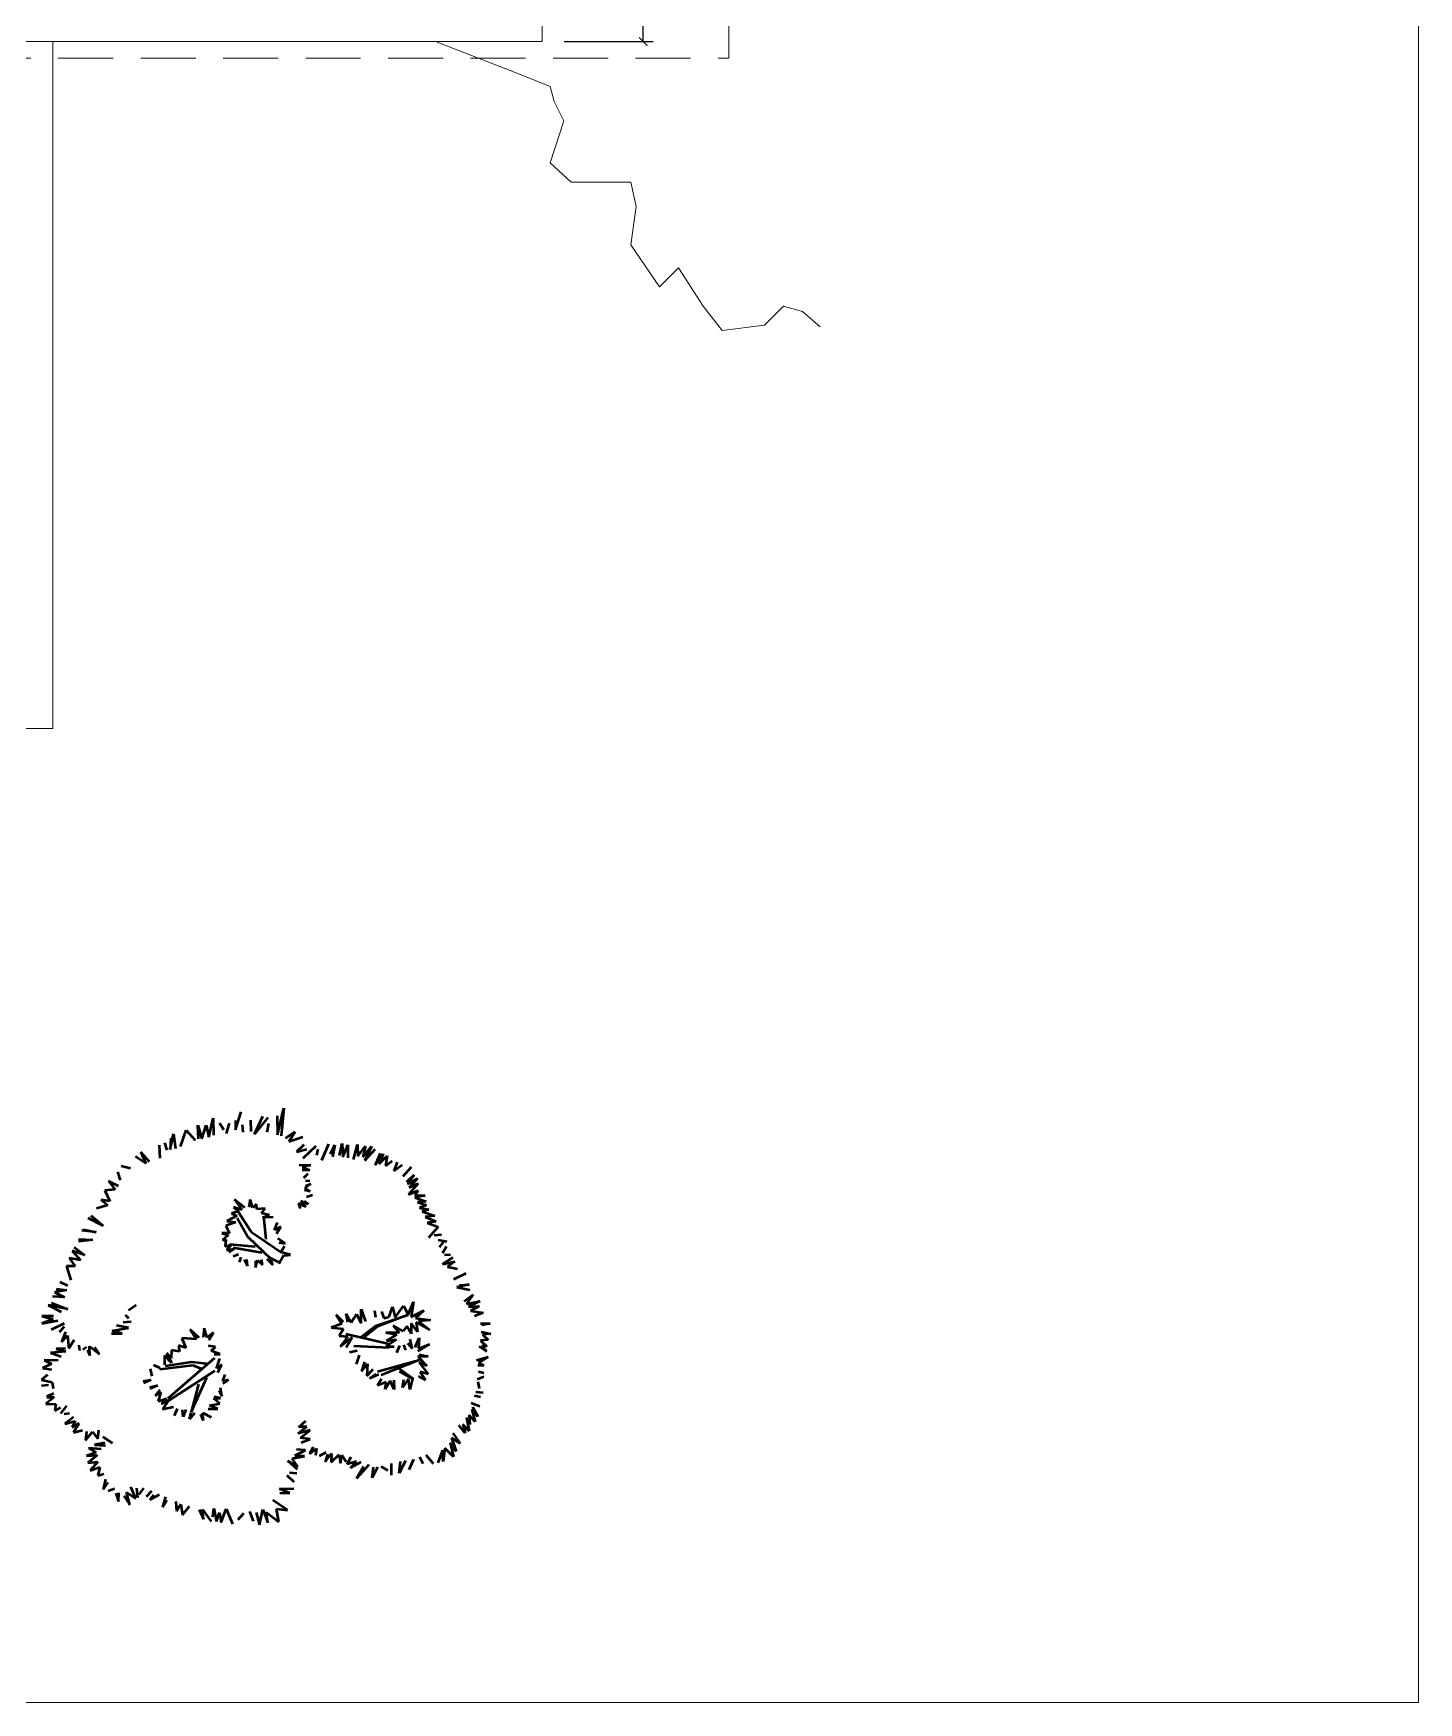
# Model space of a CAD drawing. Header units: metres. Extents: x 34.4 to 77.5, y -0.6 to 32.
# Drawn here: x 64.93 to 77.53, y -0.6 to 14.59 of the extents above; entities that cross this region are included whole.
import ezdxf

# ---------------------------------------------------------------- set-up
doc = ezdxf.new("R2010")
doc.units = ezdxf.units.M
doc.linetypes.add('DASHED', pattern=[0.75, 0.5, -0.25])
for name, color, linetype, lineweight in [('Ceco.NET 54', 254, 'Continuous', 9), ('plants', 83, 'Continuous', 60), ('projection', 134, 'DASHED', 9), ('texture', 253, 'Continuous', 9), ('topography', 132, 'Continuous', 15), ('wall low', 140, 'Continuous', 20)]:
    doc.layers.add(name, color=color, linetype=linetype, lineweight=lineweight)
doc.dimstyles.new('Ceco.NET', dxfattribs={"dimscale": 0.5, "dimtxt": 0.18, "dimasz": 0.15, "dimexe": 0.18, "dimexo": 0.4, "dimgap": 0.09, "dimtad": 0, "dimtih": 1, "dimtoh": 1, "dimzin": 0, "dimdsep": 46, "dimtxsty": 'Standard', "dimblk": 'ARCHTICK', "dimcen": 0.09, "dimclrd": 256, "dimclre": 256, "dimadec": 0, "dimazin": 0, "dimtfac": 1, "dimtofl": 0, "dimtmove": 0, "dimatfit": 3, "dimfxl": 1, "dimtolj": 1, "dimtzin": 0, "dimarcsym": 0})

# ---------------------------------------------------------------- blocks, each defined once
blk = doc.blocks.new('_ArchTick')
at = {"color": 0, "const_width": 0.15}
blk.add_lwpolyline([(-0.5, -0.5), (0.5, 0.5)], dxfattribs=at)
blk = doc.blocks.new('*D22')
at = {"layer": 'Defpoints', "color": 0, "ltscale": 0.3}
for p in [(69.56, 16.417), (70.48, 16.417), (69.56, 14.517)]:
    blk.add_point(p, dxfattribs=at)
at = {"layer": 'texture', "lineweight": -2, "ltscale": 0.3}
for p, q in [((69.76, 16.417), (70.57, 16.417)), ((70.48, 16.417), (70.48, 15.557)), ((70.48, 14.517), (70.48, 15.377)), ((69.76, 14.517), (70.57, 14.517))]:
    blk.add_line(p, q, dxfattribs=at)
at = {"layer": 'texture', "lineweight": -2, "ltscale": 0.3, "xscale": 0.075, "yscale": 0.075, "zscale": 0.075}
for p, rotation in [((70.48, 16.417), 90), ((70.48, 14.517), 270)]:
    blk.add_blockref('_ArchTick', p, dxfattribs=dict(at, rotation=rotation))
at = {"layer": 'texture', "color": 0, "ltscale": 0.3, "insert": (70.48, 15.467), "char_height": 0.09, "attachment_point": 5}
blk.add_mtext('\\A1;1.90', dxfattribs=at)
blk = doc.blocks.new('ARBRE10')
for p, q in [((-0.387, 1.703), (-0.347, 1.875)), ((-0.347, 1.875), (-0.342, 1.722)), ((-0.288, 1.831), (-0.249, 1.771)), ((-0.2, 1.831), (-0.229, 1.737)), ((-0.143, 1.771), (-0.092, 1.934)), ((-0.143, 1.854), (-0.143, 1.771)), ((-0.008, 1.858), (-0.004, 1.756)), ((0.028, 1.731), (0.105, 1.894)), ((0.152, 1.883), (0.028, 1.731)), ((0.145, 1.747), (0.159, 1.826)), ((0.235, 1.898), (0.239, 1.723)), ((0.239, 1.723), (0.297, 1.967)), ((0.297, 1.967), (0.272, 1.716)), ((-0.739, 1.592), (-0.706, 1.734)), ((-0.731, 1.694), (-0.739, 1.592)), ((-0.706, 1.734), (-0.688, 1.6)), ((-0.644, 1.618), (-0.593, 1.767)), ((-0.593, 1.767), (-0.51, 1.676)), ((-0.48, 1.688), (-0.485, 1.811)), ((-0.485, 1.811), (-0.451, 1.688)), ((-0.451, 1.688), (-0.411, 1.811)), ((-0.411, 1.811), (-0.387, 1.703)), ((-0.082, 1.816), (-0.077, 1.747)), ((0.312, 1.693), (0.4, 1.752)), ((0.4, 1.752), (0.341, 1.663)), ((0.341, 1.663), (0.469, 1.707)), ((-0.958, 1.462), (-1.052, 1.527)), ((-0.925, 1.48), (-1.005, 1.565)), ((-1.005, 1.565), (-0.958, 1.462)), ((-0.837, 1.629), (-0.83, 1.512)), ((-0.79, 1.651), (-0.768, 1.585)), ((0.479, 1.634), (0.41, 1.57)), ((0.41, 1.57), (0.504, 1.594)), ((0.588, 1.621), (0.468, 1.509)), ((0.607, 1.594), (0.592, 1.54)), ((0.704, 1.64), (0.639, 1.49)), ((0.72, 1.55), (0.76, 1.634)), ((0.76, 1.634), (0.74, 1.525)), ((0.804, 1.535), (0.828, 1.644)), ((0.828, 1.644), (0.833, 1.525)), ((0.833, 1.525), (0.878, 1.634)), ((0.878, 1.634), (0.878, 1.516)), ((0.931, 1.501), (0.966, 1.635)), ((0.966, 1.635), (0.97, 1.53)), ((0.97, 1.53), (1.04, 1.621)), ((1.04, 1.621), (1.015, 1.523)), ((1.015, 1.523), (1.093, 1.617)), ((1.093, 1.617), (1.033, 1.491)), ((1.033, 1.491), (1.128, 1.593)), ((1.173, 1.554), (1.128, 1.449)), ((1.128, 1.449), (1.201, 1.551)), ((1.201, 1.551), (1.163, 1.459)), ((1.163, 1.459), (1.236, 1.533)), ((1.236, 1.533), (1.222, 1.442)), ((-1.215, 1.387), (-1.192, 1.312)), ((-1.182, 1.443), (-1.098, 1.42)), ((0.437, 1.45), (0.541, 1.448)), ((0.541, 1.448), (0.462, 1.431)), ((0.462, 1.431), (0.534, 1.403)), ((0.534, 1.403), (0.462, 1.399)), ((0.479, 1.334), (0.519, 1.371)), ((1.222, 1.442), (1.282, 1.487)), ((1.328, 1.477), (1.296, 1.396)), ((1.373, 1.449), (1.296, 1.393)), ((1.454, 1.431), (1.38, 1.344)), ((-1.239, 1.228), (-1.332, 1.218)), ((-1.332, 1.218), (-1.285, 1.12)), ((-1.206, 1.256), (-1.299, 1.303)), ((-1.299, 1.303), (-1.239, 1.228)), ((0.536, 1.208), (0.484, 1.221)), ((0.541, 1.278), (0.487, 1.24)), ((0.487, 1.24), (0.536, 1.208)), ((0.492, 1.31), (0.534, 1.305)), ((0.492, 1.26), (0.541, 1.278)), ((1.415, 1.298), (1.482, 1.361)), ((1.482, 1.361), (1.422, 1.277)), ((1.422, 1.277), (1.513, 1.326)), ((1.517, 1.28), (1.429, 1.182)), ((1.429, 1.182), (1.517, 1.217)), ((1.513, 1.326), (1.436, 1.245)), ((1.436, 1.245), (1.517, 1.28)), ((1.517, 1.217), (1.489, 1.172)), ((-1.304, 1.083), (-1.407, 1.055)), ((-1.285, 1.12), (-1.365, 1.134)), ((-1.365, 1.134), (-1.304, 1.083)), ((-0.087, 1.043), (-0.162, 1.067)), ((-0.162, 1.067), (-0.114, 1.031)), ((-0.057, 1.061), (-0.153, 1.136)), ((-0.153, 1.136), (-0.087, 1.043)), ((-0.009, 1.136), (-0.021, 1.067)), ((0.015, 1.061), (-0.009, 1.136)), ((0.047, 1.094), (0.015, 1.061)), ((0.05, 1.049), (0.047, 1.094)), ((0.497, 1.07), (0.43, 1.1)), ((0.43, 1.1), (0.445, 1.055)), ((0.519, 1.092), (0.45, 1.122)), ((0.45, 1.122), (0.497, 1.07)), ((0.482, 1.124), (0.519, 1.092)), ((0.502, 1.159), (0.558, 1.179)), ((1.489, 1.172), (1.583, 1.172)), ((1.583, 1.172), (1.489, 1.154)), ((1.489, 1.154), (1.591, 1.119)), ((1.591, 1.119), (1.513, 1.112)), ((1.513, 1.112), (1.594, 1.084)), ((1.594, 1.084), (1.531, 1.059)), ((-1.346, 0.896), (-1.482, 0.966)), ((-1.458, 0.989), (-1.346, 0.896)), ((-0.141, 0.929), (-0.23, 0.896)), ((-0.132, 0.986), (-0.221, 0.938)), ((-0.221, 0.938), (-0.141, 0.929)), ((-0.114, 1.031), (-0.18, 1.007)), ((-0.18, 1.007), (-0.132, 0.986)), ((-0.128, 0.97), (-0.031, 0.797)), ((-0.121, 1.03), (-0.001, 0.842)), ((0.125, 1.055), (0.05, 1.049)), ((0.092, 1.01), (0.125, 1.055)), ((0.167, 0.992), (0.092, 1.01)), ((0.101, 0.971), (0.167, 0.992)), ((0.2, 0.974), (0.101, 0.971)), ((0.112, 0.985), (0.134, 0.775)), ((0.212, 0.858), (0.239, 0.926)), ((1.531, 1.059), (1.615, 1.045)), ((1.615, 1.045), (1.555, 1.028)), ((1.555, 1.028), (1.671, 0.986)), ((1.671, 0.986), (1.583, 0.979)), ((1.583, 0.979), (1.678, 0.937)), ((1.678, 0.937), (1.601, 0.922)), ((1.601, 0.922), (1.699, 0.887)), ((-1.571, 0.774), (-1.44, 0.769)), ((-1.44, 0.769), (-1.571, 0.755)), ((-1.412, 0.839), (-1.542, 0.853)), ((-1.528, 0.863), (-1.412, 0.839)), ((-0.197, 0.828), (-0.269, 0.831)), ((-0.269, 0.831), (-0.209, 0.81)), ((-0.209, 0.81), (-0.263, 0.765)), ((-0.263, 0.765), (-0.23, 0.771)), ((-0.23, 0.771), (-0.236, 0.708)), ((-0.23, 0.896), (-0.197, 0.828)), ((-0.031, 0.797), (0.179, 0.595)), ((-0.001, 0.842), (0.276, 0.655)), ((0.269, 0.888), (0.212, 0.858)), ((0.23, 0.822), (0.269, 0.888)), ((0.307, 0.735), (0.242, 0.78)), ((1.699, 0.887), (1.612, 0.786)), ((1.731, 0.814), (1.664, 0.807)), ((1.699, 0.768), (1.78, 0.754)), ((-1.515, 0.629), (-1.629, 0.668)), ((-1.629, 0.668), (-1.554, 0.585)), ((-1.611, 0.703), (-1.515, 0.629)), ((-0.236, 0.708), (-0.177, 0.726)), ((-0.177, 0.726), (-0.224, 0.675)), ((-0.224, 0.675), (-0.156, 0.687)), ((-0.156, 0.687), (-0.203, 0.657)), ((-0.195, 0.73), (0.037, 0.707)), ((-0.166, 0.7), (0.097, 0.655)), ((-0.117, 0.636), (-0.165, 0.616)), ((-0.096, 0.61), (-0.111, 0.565)), ((0.251, 0.744), (0.307, 0.735)), ((0.295, 0.63), (0.254, 0.553)), ((0.269, 0.657), (0.301, 0.711)), ((0.358, 0.633), (0.269, 0.657)), ((0.301, 0.627), (0.358, 0.633)), ((1.713, 0.701), (1.748, 0.747)), ((1.776, 0.708), (1.738, 0.649)), ((1.759, 0.631), (1.811, 0.635)), ((-1.602, 0.528), (-1.681, 0.528)), ((-1.681, 0.528), (-1.642, 0.401)), ((-1.554, 0.585), (-1.655, 0.603)), ((-1.655, 0.603), (-1.602, 0.528)), ((-0.066, 0.589), (-0.033, 0.532)), ((-0.033, 0.532), (-0.039, 0.589)), ((0.039, 0.517), (0.056, 0.583)), ((0.039, 0.577), (0.039, 0.517)), ((0.056, 0.583), (0.101, 0.541)), ((0.101, 0.541), (0.092, 0.589)), ((0.143, 0.595), (0.197, 0.541)), ((0.197, 0.541), (0.173, 0.604)), ((0.173, 0.604), (0.263, 0.559)), ((1.834, 0.607), (1.738, 0.547)), ((1.738, 0.547), (1.852, 0.571)), ((1.852, 0.571), (1.786, 0.523)), ((1.786, 0.523), (1.876, 0.505)), ((1.953, 0.463), (1.84, 0.409)), ((-1.681, 0.31), (-1.79, 0.292)), ((-1.773, 0.323), (-1.681, 0.31)), ((-1.742, 0.388), (-1.672, 0.353)), ((1.983, 0.361), (1.87, 0.338)), ((1.87, 0.338), (1.989, 0.314)), ((1.894, 0.355), (1.983, 0.361)), ((-1.668, 0.139), (-1.847, 0.174)), ((-1.847, 0.174), (-1.729, 0.113)), ((-1.817, 0.196), (-1.668, 0.139)), ((-1.699, 0.248), (-1.808, 0.253)), ((-1.79, 0.292), (-1.699, 0.248)), ((-1.117, 0.13), (-1.047, 0.178)), ((1.255, 0.069), (1.284, 0.159)), ((1.284, 0.159), (1.308, 0.061)), ((1.308, 0.061), (1.385, 0.167)), ((1.385, 0.167), (1.426, 0.09)), ((1.426, 0.09), (1.475, 0.204)), ((1.475, 0.204), (1.455, 0.069)), ((1.935, 0.212), (2.019, 0.272)), ((2.019, 0.272), (1.959, 0.188)), ((1.959, 0.188), (2.079, 0.212)), ((2.079, 0.212), (1.977, 0.158)), ((1.977, 0.158), (2.073, 0.164)), ((2.073, 0.164), (1.995, 0.122)), ((-1.799, 0.073), (-1.904, 0.073)), ((-1.904, 0.073), (-1.803, 0.047)), ((-1.803, 0.047), (-1.904, 0.008)), ((-1.904, 0.008), (-1.76, 0.034)), ((-1.703, 0.008), (-1.821, -0.049)), ((-1.165, 0.021), (-1.091, 0.025)), ((-1.148, 0.086), (-1.117, 0.056)), ((0.824, 0.004), (0.726, -0.028)), ((0.84, 0.02), (0.771, 0.086)), ((0.771, 0.086), (0.824, 0.004)), ((0.877, 0.02), (0.864, 0.098)), ((0.864, 0.098), (0.909, 0.016)), ((0.909, 0.016), (0.958, 0.094)), ((0.958, 0.094), (0.999, 0.012)), ((0.999, 0.012), (0.999, 0.139)), ((0.999, 0.139), (1.039, 0.025)), ((1.133, 0.061), (1.125, 0.122)), ((1.129, -0.015), (1.428, 0.086)), ((1.428, 0.086), (1.15, -0.021)), ((1.186, 0.118), (1.206, 0.057)), ((1.206, 0.057), (1.255, 0.069)), ((1.455, 0.069), (1.569, 0.126)), ((1.512, -0.069), (1.455, 0.012)), ((1.455, 0.012), (1.455, -0.085)), ((1.569, 0.126), (1.495, 0.057)), ((1.495, 0.057), (1.63, 0.037)), ((1.625, -0.049), (1.499, 0.02)), ((1.499, 0.02), (1.512, -0.069)), ((1.63, 0.037), (1.52, 0.029)), ((1.52, 0.029), (1.625, -0.049)), ((1.995, 0.122), (2.109, 0.104)), ((2.109, 0.104), (2.031, 0.074)), ((2.085, 0.009), (2.174, 0.009)), ((2.174, 0.009), (2.097, -0.009)), ((-1.703, -0.023), (-1.747, -0.071)), ((-1.69, -0.067), (-1.725, -0.159)), ((-1.725, -0.159), (-1.672, -0.102)), ((-1.672, -0.102), (-1.659, -0.22)), ((-1.659, -0.22), (-1.611, -0.141)), ((-1.27, -0.084), (-1.174, -0.084)), ((-1.266, -0.058), (-1.117, -0.032)), ((-1.174, -0.084), (-1.266, -0.058)), ((-1.117, -0.032), (-1.226, -0.01)), ((-0.497, -0.136), (-0.631, -0.127)), ((-0.631, -0.127), (-0.596, -0.214)), ((-0.475, -0.124), (-0.556, -0.046)), ((-0.556, -0.046), (-0.497, -0.136)), ((-0.428, -0.036), (-0.438, -0.117)), ((-0.4, -0.12), (-0.428, -0.036)), ((-0.344, -0.074), (-0.4, -0.12)), ((-0.385, -0.145), (-0.344, -0.074)), ((0.726, -0.028), (0.84, -0.041)), ((0.84, -0.041), (0.799, -0.106)), ((0.799, -0.106), (0.877, -0.11)), ((0.877, -0.11), (0.808, -0.203)), ((0.808, -0.203), (0.917, -0.118)), ((0.86, -0.087), (1.254, -0.177)), ((0.917, -0.118), (0.864, -0.212)), ((1, -0.114), (1.129, -0.015)), ((1.15, -0.021), (1.03, -0.117)), ((1.345, -0.077), (1.223, -0.073)), ((1.223, -0.073), (1.324, -0.094)), ((1.32, -0.138), (1.227, -0.203)), ((1.324, -0.094), (1.231, -0.151)), ((1.231, -0.151), (1.32, -0.138)), ((1.381, -0.061), (1.292, -0.012)), ((1.292, -0.012), (1.345, -0.077)), ((1.414, -0.016), (1.381, -0.061)), ((1.455, -0.085), (1.414, -0.016)), ((1.463, -0.22), (1.446, -0.134)), ((1.491, -0.208), (1.528, -0.122)), ((1.528, -0.122), (1.52, -0.22)), ((2.156, -0.141), (2.085, -0.147)), ((2.085, -0.147), (2.144, -0.201)), ((2.091, -0.069), (2.18, -0.087)), ((2.18, -0.087), (2.103, -0.093)), ((2.103, -0.093), (2.156, -0.141)), ((-1.685, -0.246), (-1.825, -0.259)), ((-1.825, -0.259), (-1.729, -0.294)), ((-1.69, -0.22), (-1.773, -0.224)), ((-1.773, -0.224), (-1.685, -0.246)), ((-1.567, -0.189), (-1.563, -0.237)), ((-1.497, -0.207), (-1.532, -0.233)), ((-1.489, -0.233), (-1.467, -0.285)), ((-1.467, -0.285), (-1.471, -0.198)), ((-1.471, -0.198), (-1.379, -0.272)), ((-1.379, -0.272), (-1.423, -0.207)), ((-0.724, -0.351), (-0.79, -0.283)), ((-0.79, -0.283), (-0.79, -0.37)), ((-0.727, -0.308), (-0.768, -0.261)), ((-0.768, -0.261), (-0.724, -0.351)), ((-0.724, -0.236), (-0.727, -0.308)), ((-0.653, -0.248), (-0.724, -0.236)), ((-0.596, -0.214), (-0.662, -0.192)), ((-0.662, -0.192), (-0.653, -0.248)), ((-0.325, -0.205), (-0.388, -0.195)), ((-0.366, -0.242), (-0.325, -0.205)), ((-0.282, -0.27), (-0.366, -0.242)), ((-0.338, -0.276), (-0.282, -0.27)), ((0.962, -0.24), (0.893, -0.256)), ((0.932, -0.195), (1.254, -0.212)), ((0.982, -0.281), (0.954, -0.362)), ((1.227, -0.203), (1.3, -0.203)), ((1.349, -0.195), (1.32, -0.26)), ((1.385, -0.187), (1.402, -0.236)), ((1.422, -0.171), (1.463, -0.22)), ((1.621, -0.179), (1.516, -0.244)), ((1.609, -0.293), (1.516, -0.293)), ((1.516, -0.293), (1.597, -0.379)), ((1.52, -0.22), (1.621, -0.179)), ((1.528, -0.273), (1.609, -0.293)), ((2.049, -0.326), (2.156, -0.296)), ((2.156, -0.296), (2.067, -0.35)), ((2.138, -0.248), (2.073, -0.201)), ((2.144, -0.201), (2.097, -0.195)), ((2.097, -0.195), (2.138, -0.248)), ((-1.817, -0.36), (-1.9, -0.399)), ((-1.9, -0.399), (-1.817, -0.412)), ((-1.755, -0.329), (-1.882, -0.325)), ((-1.882, -0.325), (-1.817, -0.36)), ((-0.918, -0.404), (-0.905, -0.473)), ((-0.889, -0.37), (-0.833, -0.395)), ((-0.832, -0.409), (-0.532, -0.372)), ((-0.78, -0.379), (-0.54, -0.342)), ((-0.757, -0.672), (-0.33, -0.304)), ((-0.75, -0.694), (-0.33, -0.424)), ((-0.54, -0.342), (-0.405, -0.357)), ((-0.532, -0.372), (-0.458, -0.402)), ((-0.316, -0.401), (-0.285, -0.311)), ((-0.269, -0.367), (-0.316, -0.401)), ((-0.304, -0.439), (-0.269, -0.367)), ((1.031, -0.342), (1.003, -0.427)), ((1.003, -0.427), (1.056, -0.358)), ((1.056, -0.358), (1.052, -0.468)), ((1.052, -0.468), (1.109, -0.407)), ((1.076, -0.493), (1.137, -0.452)), ((1.147, -0.428), (1.541, -0.32)), ((1.541, -0.32), (1.183, -0.464)), ((1.472, -0.496), (1.344, -0.404)), ((1.344, -0.428), (1.469, -0.499)), ((1.597, -0.379), (1.528, -0.346)), ((1.528, -0.346), (1.609, -0.452)), ((1.609, -0.452), (1.536, -0.432)), ((1.536, -0.432), (1.585, -0.509)), ((2.115, -0.374), (2.061, -0.374)), ((2.067, -0.35), (2.115, -0.374)), ((2.067, -0.428), (2.115, -0.44)), ((-1.852, -0.46), (-1.908, -0.504)), ((-1.908, -0.504), (-1.812, -0.526)), ((-1.908, -0.557), (-1.843, -0.552)), ((-1.812, -0.526), (-1.803, -0.583)), ((-0.983, -0.517), (-0.914, -0.504)), ((-0.914, -0.504), (-0.98, -0.535)), ((-0.921, -0.573), (-0.852, -0.557)), ((-0.852, -0.557), (-0.921, -0.588)), ((-0.833, -0.598), (-0.874, -0.651)), ((-0.547, -0.799), (-0.405, -0.484)), ((-0.48, -0.544), (-0.547, -0.799)), ((-0.291, -0.601), (-0.269, -0.654)), ((-0.269, -0.654), (-0.279, -0.579)), ((-0.26, -0.517), (-0.238, -0.457)), ((-0.207, -0.504), (-0.26, -0.517)), ((-0.257, -0.538), (-0.207, -0.504)), ((1.157, -0.456), (1.076, -0.493)), ((1.149, -0.558), (1.186, -0.497)), ((1.227, -0.525), (1.149, -0.558)), ((1.263, -0.513), (1.219, -0.59)), ((1.219, -0.59), (1.227, -0.525)), ((1.3, -0.594), (1.263, -0.513)), ((1.296, -0.509), (1.3, -0.594)), ((1.43, -0.497), (1.377, -0.574)), ((1.377, -0.574), (1.389, -0.501)), ((1.442, -0.594), (1.43, -0.497)), ((1.471, -0.484), (1.442, -0.594)), ((1.585, -0.509), (1.52, -0.472)), ((2.055, -0.499), (2.115, -0.476)), ((2.061, -0.523), (2.073, -0.583)), ((-1.791, -0.663), (-1.869, -0.722)), ((-1.869, -0.722), (-1.776, -0.727)), ((-1.86, -0.657), (-1.795, -0.627)), ((-1.86, -0.663), (-1.791, -0.663)), ((-1.776, -0.727), (-1.786, -0.786)), ((-1.786, -0.786), (-1.736, -0.757)), ((-1.731, -0.811), (-1.677, -0.742)), ((-0.874, -0.651), (-0.821, -0.616)), ((-0.821, -0.616), (-0.846, -0.698)), ((-0.846, -0.698), (-0.771, -0.676)), ((-0.771, -0.676), (-0.815, -0.722)), ((-0.815, -0.722), (-0.749, -0.691)), ((-0.749, -0.691), (-0.808, -0.772)), ((-0.808, -0.772), (-0.706, -0.751)), ((-0.381, -0.738), (-0.285, -0.719)), ((-0.304, -0.769), (-0.381, -0.738)), ((-0.344, -0.676), (-0.279, -0.673)), ((-0.285, -0.719), (-0.344, -0.676)), ((-0.279, -0.673), (-0.338, -0.66)), ((2.001, -0.715), (2.079, -0.745)), ((2.013, -0.751), (2.061, -0.84)), ((2.031, -0.649), (2.085, -0.661)), ((2.043, -0.613), (2.109, -0.619)), ((-1.652, -0.811), (-1.702, -0.816)), ((-1.618, -0.845), (-1.697, -0.905)), ((-1.697, -0.905), (-1.603, -0.88)), ((-1.603, -0.88), (-1.628, -0.939)), ((-1.628, -0.939), (-1.564, -0.9)), ((-1.564, -0.9), (-1.618, -0.984)), ((-0.674, -0.769), (-0.702, -0.832)), ((-0.618, -0.841), (-0.625, -0.779)), ((-0.596, -0.775), (-0.618, -0.841)), ((-0.562, -0.863), (-0.547, -0.804)), ((-0.515, -0.807), (-0.562, -0.863)), ((-0.462, -0.816), (-0.438, -0.875)), ((-0.438, -0.875), (-0.441, -0.804)), ((-0.441, -0.804), (-0.366, -0.844)), ((-0.391, -0.769), (-0.304, -0.769)), ((0.433, -0.937), (0.496, -0.877)), ((1.989, -0.912), (1.959, -0.852)), ((1.959, -0.852), (1.983, -0.972)), ((2.037, -0.888), (1.983, -0.828)), ((1.983, -0.828), (1.989, -0.912)), ((2.061, -0.84), (2.007, -0.774)), ((2.007, -0.774), (2.037, -0.888)), ((-1.618, -0.984), (-1.534, -0.964)), ((-1.499, -0.974), (-1.509, -1.053)), ((-1.509, -1.053), (-1.445, -0.979)), ((-1.445, -0.979), (-1.396, -1.043)), ((-1.396, -1.043), (-1.386, -0.964)), ((-1.351, -1.023), (-1.262, -1.082)), ((0.428, -0.992), (0.504, -0.929)), ((0.537, -0.964), (0.428, -0.992)), ((0.504, -0.929), (0.433, -0.937)), ((0.447, -1.033), (0.537, -0.964)), ((0.537, -1.044), (0.447, -1.033)), ((0.453, -1.074), (0.537, -1.044)), ((1.899, -1.085), (1.822, -1.032)), ((1.822, -1.032), (1.864, -1.157)), ((1.834, -0.99), (1.899, -1.085)), ((1.947, -0.99), (1.888, -0.918)), ((1.983, -0.972), (1.923, -0.912)), ((1.923, -0.912), (1.947, -0.99)), ((-1.411, -1.166), (-1.499, -1.196)), ((-1.499, -1.196), (-1.401, -1.191)), ((-1.401, -1.191), (-1.485, -1.26)), ((-1.366, -1.137), (-1.48, -1.127)), ((-1.48, -1.127), (-1.411, -1.166)), ((-1.332, -1.078), (-1.425, -1.097)), ((-1.425, -1.097), (-1.327, -1.102)), ((0.373, -1.221), (0.485, -1.199)), ((0.395, -1.194), (0.494, -1.145)), ((0.485, -1.199), (0.395, -1.194)), ((0.494, -1.145), (0.412, -1.139)), ((0.564, -1.119), (0.531, -1.178)), ((0.531, -1.178), (0.594, -1.13)), ((0.594, -1.13), (0.583, -1.193)), ((0.678, -1.167), (0.619, -1.2)), ((0.671, -1.252), (0.73, -1.174)), ((0.693, -1.182), (0.671, -1.252)), ((0.73, -1.174), (0.726, -1.255)), ((0.726, -1.255), (0.8, -1.185)), ((0.8, -1.185), (0.811, -1.263)), ((0.811, -1.263), (0.825, -1.189)), ((0.825, -1.189), (0.862, -1.252)), ((0.872, -1.271), (0.908, -1.205)), ((1.529, -1.205), (1.559, -1.265)), ((1.589, -1.187), (1.655, -1.265)), ((1.738, -1.145), (1.696, -1.259)), ((1.744, -1.247), (1.738, -1.145)), ((1.762, -1.127), (1.744, -1.247)), ((1.84, -1.205), (1.762, -1.127)), ((1.864, -1.157), (1.81, -1.079)), ((1.81, -1.079), (1.84, -1.205)), ((-1.485, -1.26), (-1.396, -1.25)), ((-1.396, -1.25), (-1.465, -1.329)), ((-1.465, -1.329), (-1.376, -1.3)), ((-1.376, -1.3), (-1.396, -1.374)), ((-1.396, -1.374), (-1.341, -1.359)), ((0.42, -1.322), (0.332, -1.243)), ((0.332, -1.243), (0.423, -1.298)), ((0.349, -1.347), (0.414, -1.355)), ((0.423, -1.298), (0.373, -1.221)), ((0.956, -1.247), (0.872, -1.271)), ((0.902, -1.307), (0.956, -1.247)), ((0.997, -1.253), (0.902, -1.307)), ((1.069, -1.277), (0.956, -1.402)), ((0.956, -1.402), (1.021, -1.295)), ((1.147, -1.301), (1.099, -1.396)), ((1.099, -1.396), (1.111, -1.301)), ((1.183, -1.295), (1.242, -1.33)), ((1.272, -1.265), (1.272, -1.372)), ((1.404, -1.241), (1.344, -1.354)), ((1.344, -1.354), (1.356, -1.247)), ((1.475, -1.229), (1.433, -1.324)), ((-1.327, -1.408), (-1.346, -1.502)), ((-1.346, -1.502), (-1.302, -1.438)), ((-1.243, -1.497), (-1.302, -1.517)), ((-1.05, -1.586), (-1.095, -1.482)), ((-1.045, -1.492), (-1.035, -1.576)), ((-0.981, -1.492), (-1.021, -1.547)), ((-0.907, -1.517), (-0.956, -1.571)), ((0.256, -1.497), (0.387, -1.494)), ((0.352, -1.535), (0.256, -1.497)), ((0.324, -1.371), (0.387, -1.434)), ((-1.233, -1.537), (-1.208, -1.611)), ((-1.208, -1.611), (-1.203, -1.532)), ((-1.159, -1.561), (-1.105, -1.641)), ((-1.105, -1.641), (-1.134, -1.527)), ((-1.134, -1.527), (-1.05, -1.586)), ((-0.838, -1.552), (-0.922, -1.596)), ((-0.922, -1.596), (-0.887, -1.552)), ((-0.779, -1.571), (-0.808, -1.665)), ((-0.808, -1.665), (-0.769, -1.601)), ((-0.685, -1.611), (-0.68, -1.7)), ((-0.68, -1.7), (-0.641, -1.636)), ((-0.641, -1.636), (-0.626, -1.734)), ((-0.626, -1.734), (-0.562, -1.655)), ((0.33, -1.691), (0.196, -1.601)), ((0.261, -1.532), (0.352, -1.535)), ((-0.473, -1.685), (-0.433, -1.774)), ((-0.433, -1.774), (-0.443, -1.685)), ((-0.443, -1.685), (-0.364, -1.794)), ((-0.35, -1.751), (-0.339, -1.675)), ((-0.339, -1.675), (-0.317, -1.795)), ((-0.317, -1.795), (-0.29, -1.713)), ((-0.29, -1.713), (-0.274, -1.803)), ((-0.274, -1.803), (-0.227, -1.68)), ((-0.227, -1.68), (-0.17, -1.814)), ((-0.072, -1.721), (-0.121, -1.778)), ((-0.017, -1.702), (0.016, -1.792)), ((0.046, -1.713), (0.076, -1.825)), ((0.076, -1.825), (0.106, -1.685)), ((0.106, -1.685), (0.15, -1.806)), ((0.15, -1.806), (0.136, -1.71)), ((0.136, -1.71), (0.251, -1.797)), ((0.251, -1.797), (0.229, -1.68)), ((0.229, -1.68), (0.33, -1.691))]:
    blk.add_line(p, q)

msp = doc.modelspace()

# ---------------------------------------------------------------- linework, layer by layer
at = {"layer": 'Ceco.NET 54', "ltscale": 0.3}
msp.add_line((77.532, 32.004), (77.532, -0.596), dxfattribs=at)
msp.add_lwpolyline([(77.532, -0.596), (34.432, -0.596), (34.432, 32.004), (77.532, 32.004)], dxfattribs=at)
at = {"layer": 'projection'}
for p in [(71.26, 17.717), (48.66, 14.367)]:
    msp.add_line(p, (71.26, 14.367), dxfattribs=at)
at = {"layer": 'topography', "ltscale": 0.3}
for p, q in [((68.592, 14.517), (69.323, 14.232)), ((69.323, 14.232), (69.633, 14.108)), ((69.633, 14.108), (69.671, 13.971)), ((69.671, 13.971), (69.757, 13.797)), ((69.757, 13.797), (69.633, 13.413)), ((69.633, 13.413), (69.826, 13.239)), ((69.826, 13.239), (70.155, 13.239)), ((70.155, 13.239), (70.366, 13.239)), ((70.366, 13.239), (70.416, 13.016)), ((70.416, 13.016), (70.366, 12.669)), ((70.366, 12.669), (70.627, 12.285)), ((70.627, 12.285), (70.8, 12.458)), ((70.8, 12.458), (71.024, 12.111)), ((71.024, 12.111), (71.198, 11.888)), ((71.583, 11.937), (71.757, 12.111)), ((71.757, 12.111), (71.93, 12.061)), ((71.93, 12.061), (72.09, 11.923)), ((71.198, 11.888), (71.583, 11.937))]:
    msp.add_line(p, q, dxfattribs=at)
at = {"layer": 'wall low'}
for p, q in [((69.56, 14.517), (69.56, 16.417)), ((62.06, 14.517), (69.56, 14.517)), ((65.11, 8.267), (65.11, 14.517)), ((61.86, 8.267), (65.11, 8.267))]:
    msp.add_line(p, q, dxfattribs=at)

# ---------------------------------------------------------------- block references
at = {"layer": 'plants', "ltscale": 0.3}
msp.add_blockref('ARBRE10', (66.915, 2.846), dxfattribs=at)

# ---------------------------------------------------------------- dimensions: what is measured, and where the dimension line sits
at = {"layer": 'texture', "ltscale": 0.3}
dim = msp.add_aligned_dim(p1=(69.56, 14.517), p2=(69.56, 16.417), distance=-0.92, dimstyle='Ceco.NET', dxfattribs=at)
dim.commit()
dim.dimension.update_dxf_attribs({"geometry": '*D22', "text_midpoint": (70.48, 15.467)})

doc.saveas('drawing.dxf')
